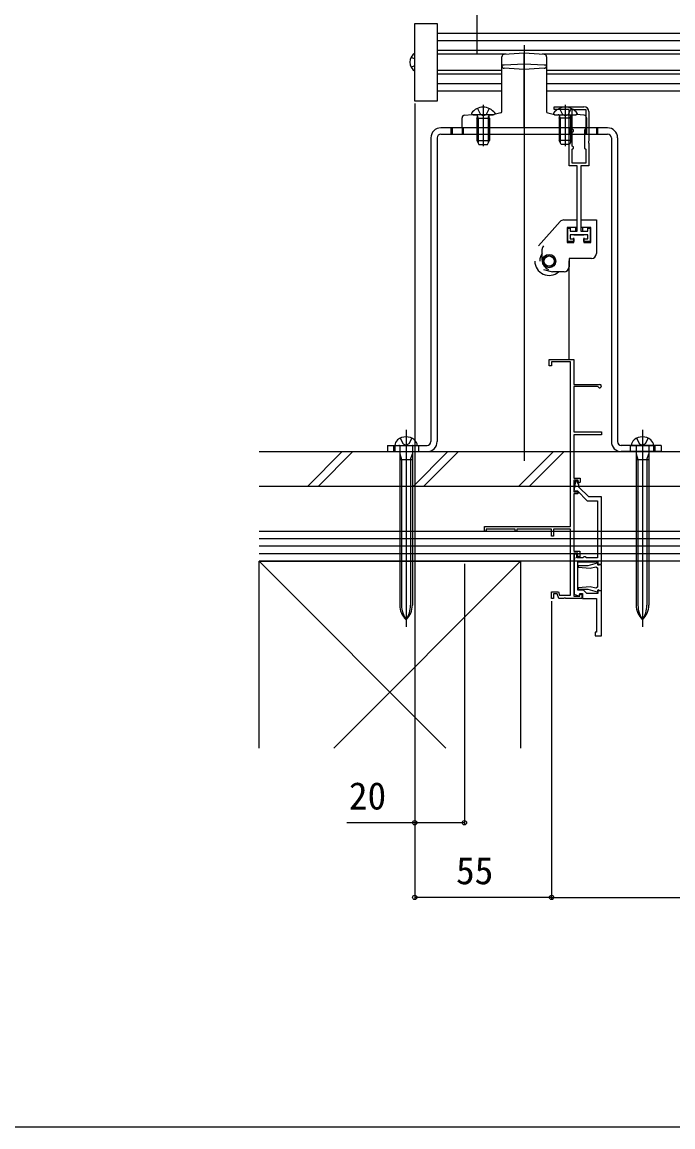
# Model space of a CAD drawing. Units: millimetres, scale not verified. Extents: x -875 to 876, y -1306 to 1300.
# Drawn here: x -71.9 to 189.7, y -1305.8 to -862.2 of the extents above; entities that cross this region are included whole.
import ezdxf
from ezdxf.enums import TextEntityAlignment as Align

# ---------------------------------------------------------------- set-up
doc = ezdxf.new("R2010")
doc.units = ezdxf.units.MM
doc.header["$LTSCALE"] = 4
for name, color, linetype in [('0-3_YKK_11E', 7, 'Continuous'), ('0-4_YKK_12', 2, 'Continuous'), ('0-5_YKK_13', 4, 'Continuous'), ('0-7_YKK_D', 6, 'Continuous'), ('0-8_YKK_ZWAK', 7, 'Continuous'), ('0-9_YSS_K', 3, 'Continuous')]:
    doc.layers.add(name, color=color, linetype=linetype)
doc.styles.add('ＭＳ ゴシック', font='')
doc.styles.get('ＭＳ ゴシック').set_extended_font_data('MS Gothic')

msp = doc.modelspace()

# ---------------------------------------------------------------- linework, layer by layer
at = {"layer": '0-3_YKK_11E'}
for p, q in [((135.619, -952.098), (144.316, -942.336)), ((150.512, -944.667), (150.512, -946.167)), ((153.312, -944.667), (153.312, -946.167)), ((149.912, -947.667), (153.912, -947.667)), ((137.112, -957.754), (137.112, -953.429)), ((147.914, -997.668), (147.914, -958.114)), ((137.725, -961.506), (141.312, -962.467)), ((145.912, -962.467), (141.246, -962.467))]:
    msp.add_line(p, q, dxfattribs=at)
for points in [[(152.666, -919.867), (152.666, -946.167), (155.416, -946.167), (155.416, -944.967), (156.416, -944.967), (156.416, -950.367), (153.916, -950.367), (153.916, -949.167), (155.416, -949.167), (155.416, -947.667), (148.416, -947.667), (148.416, -949.167), (149.916, -949.167), (149.916, -950.367), (147.416, -950.367), (147.416, -944.967), (148.416, -944.967), (148.416, -946.167), (151.166, -946.167), (151.166, -919.867), (147.916, -919.867), (147.916, -897.367), (141.916, -897.367), (141.916, -896.167), (153.916, -896.167)], [(155.916, -898.167), (155.916, -909.909), (155.796, -910.092), (155.796, -910.642), (155.916, -910.825), (155.916, -919.867), (152.666, -919.867)], [(145.809, -941.667), (151.012, -941.667), (151.012, -944.667), (147.112, -944.667), (147.112, -950.667), (149.912, -950.667), (149.912, -948.867)], [(153.912, -948.867), (153.912, -950.667), (156.712, -950.667), (156.712, -944.667), (152.812, -944.667), (152.812, -941.667), (158.912, -941.667), (158.912, -955.167)], [(156.912, -957.167), (147.912, -957.167), (147.912, -960.467)], [(148.515, -1064.668), (148.515, -998.568), (140.815, -998.568), (140.815, -1000.168), (139.915, -1000.168), (139.915, -997.668), (149.915, -997.668), (149.915, -1007.668), (160.215, -1007.668)], [(159.609, -1008.718), (159.349, -1008.568), (149.915, -1008.568), (149.915, -1026.668), (160.915, -1026.668), (160.915, -1027.968), (149.915, -1027.968), (149.915, -1045.268), (152.415, -1045.268), (152.415, -1046.868), (152.115, -1047.168), (151.615, -1046.668), (151.615, -1046.068), (149.915, -1046.068), (149.915, -1050.768), (151.415, -1050.768), (151.415, -1051.568), (149.915, -1051.568), (149.915, -1074.668), (152.315, -1074.668), (152.315, -1076.868), (151.515, -1076.868), (151.515, -1075.468), (149.915, -1075.468), (149.915, -1092.768), (152.315, -1092.768), (152.315, -1091.868), (153.015, -1091.868), (153.015, -1093.668), (146.673, -1093.668), (146.49, -1093.548), (145.94, -1093.548), (145.757, -1093.668), (143.815, -1093.668), (143.124, -1091.768), (141.715, -1091.768), (141.715, -1093.668), (140.915, -1093.668), (140.915, -1090.968), (143.684, -1090.968)], [(160.919, -1079.868), (160.919, -1052.868), (155.819, -1052.868), (151.919, -1048.968), (151.919, -1047.854), (151.119, -1046.468), (150.419, -1046.468), (150.419, -1047.306), (149.862, -1050.468), (151.298, -1050.468), (155.198, -1054.368), (159.419, -1054.368), (159.419, -1077.368), (154.919, -1077.368), (154.419, -1076.868), (153.919, -1076.868), (153.419, -1077.368), (151.119, -1077.368), (151.119, -1075.868), (149.919, -1075.868), (149.919, -1077.068), (150.249, -1077.398), (149.919, -1077.868), (149.919, -1091.927), (151.955, -1092.668), (152.319, -1091.668), (153.319, -1091.668), (153.319, -1093.668), (158.919, -1093.668), (158.919, -1107.168), (158.419, -1107.168), (158.419, -1108.668), (160.919, -1108.668), (160.919, -1090.568), (159.519, -1090.568), (159.519, -1091.668), (155.119, -1091.668), (153.719, -1090.268), (151.419, -1090.268), (151.419, -1078.868)], [(143.684, -1090.968), (144.157, -1092.268), (148.515, -1092.268), (148.515, -1065.768), (141.715, -1065.768), (141.715, -1068.668), (140.915, -1068.668), (140.915, -1065.768), (126.915, -1065.768), (126.915, -1066.668), (126.215, -1066.668), (126.215, -1065.768), (114.615, -1065.768), (114.615, -1066.668), (113.915, -1066.668), (113.915, -1064.668), (148.515, -1064.668)], [(151.419, -1078.868), (159.519, -1078.868), (159.519, -1079.868), (160.919, -1079.868)]]:
    msp.add_lwpolyline(points, dxfattribs=at)
for points in [[(154.716, -897.367), (154.716, -905.167), (154.116, -905.513), (154.116, -912.82), (154.716, -913.167), (154.716, -918.867), (149.116, -918.867), (149.116, -913.167), (149.716, -912.82), (149.716, -912.313), (149.116, -911.967), (149.116, -906.367), (149.716, -906.02), (149.716, -905.513), (149.116, -905.167), (149.116, -897.367)], [(160.916, -1090.368), (160.916, -1080.068), (160.216, -1080.068), (159.681, -1080.377), (159.431, -1080.187), (159.538, -1079.768), (159.261, -1079.495), (155.444, -1080.518), (151.628, -1080.518), (151.603, -1081.092), (156.379, -1081.51), (158.698, -1080.888), (159.416, -1081.303), (159.416, -1089.133), (158.698, -1089.547), (156.379, -1088.926), (151.603, -1089.344), (151.628, -1089.918), (155.444, -1089.918), (159.261, -1090.941), (159.538, -1090.667), (159.431, -1090.248), (159.681, -1090.059), (160.216, -1090.368)]]:
    msp.add_lwpolyline(points, close=True, dxfattribs=at)
for radius in [2.7, 2.2, 2.05]:
    msp.add_circle((139.912, -958.167), radius, dxfattribs=at)
for centre, radius, start, end in [((153.916, -898.167), 2, 0.00001, 89.99999), ((145.809, -943.667), 2, 90, 138.30167), ((139.112, -953.429), 2, 138.30167, 179.99978), ((141.912, -958.167), 5.75, 146.59299, 179.99978), ((141.112, -957.754), 4, 179.99978, 249.70273), ((156.912, -955.167), 2, 270, 359.99978), ((139.912, -958.167), 5.75, 179.99978, 311.59747), ((145.912, -960.467), 2, 270, 359.99978), ((160.215, -1008.368), 0.7, 210, 89.99999)]:
    msp.add_arc(centre, radius, start, end, dxfattribs=at)
at = {"layer": '0-4_YKK_12'}
for p, q in [((366.916, -866.811), (94.926, -866.811)), ((366.916, -869.711), (94.926, -869.711)), ((366.916, -873.642), (94.926, -873.642)), ((129.926, -871.516), (129.926, -1038.418)), ((122.684, -875.111), (94.926, -875.111)), ((324.674, -875.111), (137.168, -875.111)), ((94.926, -881.511), (120.926, -881.511)), ((138.926, -881.511), (322.916, -881.511)), ((94.926, -882.98), (120.926, -882.98)), ((94.926, -886.911), (120.926, -886.911)), ((138.926, -882.98), (322.916, -882.98)), ((138.926, -886.911), (322.916, -886.911)), ((94.926, -889.811), (120.926, -889.811)), ((138.926, -889.811), (322.916, -889.811)), ((82.426, -1025.955), (82.426, -1105.077)), ((82.426, -1028.418), (82.426, -1038.418)), ((177.426, -1025.955), (177.426, -1105.077)), ((177.426, -1028.418), (177.426, -1038.418))]:
    msp.add_line(p, q, dxfattribs=at)
at = {"layer": '0-5_YKK_13'}
for p, q in [((110.915, -299.508), (110.915, -875.111)), ((84.46, -876.261), (85.926, -876.992)), ((120.926, -898.198), (120.926, -876.159)), ((129.926, -874.668), (121.865, -875.161)), ((129.926, -881.479), (129.926, -874.668)), ((137.987, -875.161), (129.926, -874.668)), ((138.926, -876.159), (138.926, -898.198)), ((84.46, -880.361), (85.926, -879.63)), ((121.865, -879.463), (120.926, -879.463)), ((129.926, -904.668), (129.926, -881.479)), ((138.926, -879.463), (137.987, -879.463)), ((113.426, -895.387), (113.426, -912.086)), ((146.426, -895.387), (146.426, -912.086)), ((105.865, -899.589), (109.018, -899.361)), ((108.676, -898.787), (108.676, -898.887)), ((117.676, -899.387), (109.176, -899.387)), ((115.926, -899.408), (110.926, -899.408)), ((110.926, -900.787), (111.142, -900.192)), ((111.076, -896.875), (112.281, -899.292)), ((111.359, -900.787), (111.165, -899.864)), ((113.426, -899.9), (112.281, -899.292)), ((113.426, -899.9), (114.571, -899.292)), ((115.776, -896.875), (114.571, -899.292)), ((115.493, -900.787), (115.686, -899.864)), ((115.926, -900.787), (115.71, -900.192)), ((120.456, -898.697), (117.834, -899.361)), ((118.176, -898.787), (118.176, -898.887)), ((139.395, -898.697), (142.018, -899.361)), ((141.676, -898.787), (141.676, -898.887)), ((142.176, -899.387), (150.676, -899.387)), ((143.926, -899.408), (148.926, -899.408)), ((143.926, -900.787), (144.142, -900.192)), ((144.076, -896.875), (145.281, -899.292)), ((144.359, -900.787), (144.165, -899.864)), ((146.426, -899.9), (145.281, -899.292)), ((146.426, -899.9), (147.571, -899.292)), ((148.776, -896.875), (147.571, -899.292)), ((148.493, -900.787), (148.686, -899.864)), ((148.926, -900.787), (148.71, -900.192)), ((153.987, -899.589), (150.834, -899.361)), ((151.176, -898.787), (151.176, -898.887)), ((163.426, -904.668), (96.426, -904.668)), ((100.426, -904.668), (100.426, -907.168)), ((100.926, -904.668), (100.926, -907.168)), ((104.926, -904.668), (104.926, -900.587)), ((104.926, -904.668), (104.926, -907.168)), ((154.926, -904.668), (104.926, -904.668)), ((105.426, -904.668), (105.426, -907.168)), ((110.926, -900.787), (115.926, -900.787)), ((110.926, -900.787), (110.926, -909.687)), ((110.926, -904.668), (110.926, -907.168)), ((111.359, -900.787), (111.359, -910.607)), ((111.426, -904.668), (111.426, -907.168)), ((115.426, -904.668), (115.426, -907.168)), ((115.493, -900.787), (115.493, -910.607)), ((115.926, -900.787), (115.926, -909.687)), ((115.926, -904.668), (115.926, -907.168)), ((148.926, -900.787), (143.926, -900.787)), ((143.926, -900.787), (143.926, -909.687)), ((143.926, -904.668), (143.926, -907.168)), ((144.359, -900.787), (144.359, -910.607)), ((144.426, -904.668), (144.426, -907.168)), ((148.426, -904.668), (148.426, -907.168)), ((148.493, -900.787), (148.493, -910.607)), ((148.926, -900.787), (148.926, -909.687)), ((148.926, -904.668), (148.926, -907.168)), ((154.426, -904.668), (154.426, -907.168)), ((154.926, -900.587), (154.926, -904.668)), ((154.926, -904.668), (154.926, -907.168)), ((158.926, -904.668), (158.926, -907.168)), ((159.426, -904.668), (159.426, -907.168)), ((92.426, -908.668), (92.426, -1030.668)), ((94.926, -908.668), (94.926, -1030.668)), ((96.426, -907.168), (163.426, -907.168)), ((164.926, -908.668), (164.926, -1030.668)), ((167.426, -908.668), (167.426, -1030.668)), ((110.926, -909.687), (111.726, -911.387)), ((110.926, -909.687), (115.926, -909.687)), ((111.726, -911.387), (115.126, -911.387)), ((115.126, -911.387), (115.926, -909.687)), ((148.926, -909.687), (143.926, -909.687)), ((144.726, -911.387), (143.926, -909.687)), ((148.126, -911.387), (144.726, -911.387)), ((148.926, -909.687), (148.126, -911.387)), ((74.926, -1032.168), (74.926, -1034.668)), ((74.926, -1032.168), (90.926, -1032.168)), ((77.426, -1032.168), (77.426, -1034.668)), ((77.926, -1032.168), (86.926, -1032.168)), ((77.926, -1032.168), (77.926, -1034.668)), ((79.876, -1032.468), (79.876, -1096.312)), ((84.976, -1032.468), (84.976, -1096.312)), ((87.426, -1032.168), (87.426, -1034.668)), ((184.926, -1032.168), (168.926, -1032.168)), ((172.426, -1032.168), (172.426, -1034.668)), ((172.926, -1032.168), (181.926, -1032.168)), ((174.876, -1032.468), (174.876, -1096.312)), ((179.976, -1032.468), (179.976, -1096.312)), ((181.926, -1032.168), (181.926, -1034.668)), ((182.426, -1032.168), (182.426, -1034.668)), ((74.926, -1034.668), (90.926, -1034.668)), ((79.876, -1035.568), (80.626, -1037.768)), ((79.876, -1037.768), (84.976, -1037.768)), ((80.626, -1037.768), (80.626, -1096.312)), ((84.226, -1037.768), (84.976, -1035.568)), ((84.226, -1037.768), (84.226, -1096.312)), ((174.876, -1035.568), (175.626, -1037.768)), ((174.876, -1037.768), (179.976, -1037.768)), ((175.626, -1037.768), (175.626, -1096.312)), ((179.226, -1037.768), (179.976, -1035.568)), ((179.226, -1037.768), (179.226, -1096.312))]:
    msp.add_line(p, q, dxfattribs=at)
msp.add_lwpolyline([(85.926, -862.711), (94.926, -862.711), (94.926, -893.911), (85.926, -893.911)], close=True, dxfattribs=at)
for points in [[(137.987, -879.463), (129.926, -879.05), (121.865, -879.463)], [(137.987, -880.769), (129.926, -881.182), (121.865, -880.769)], [(80.076, -1029.306), (81.281, -1031.525), (82.426, -1032.134)], [(84.776, -1029.306), (83.571, -1031.525), (82.426, -1032.134)], [(184.926, -1032.168), (184.926, -1034.668), (168.926, -1034.668)], [(175.076, -1029.306), (176.281, -1031.525), (177.426, -1032.134)], [(179.776, -1029.306), (178.571, -1031.525), (177.426, -1032.134)]]:
    msp.add_lwpolyline(points, dxfattribs=at)
for centre, radius, start, end in [((88.126, -878.311), 4.2, 121.58814, 238.41186), ((121.926, -876.159), 1, 93.5, 180), ((137.926, -876.159), 1, 0, 86.5), ((121.917, -879.779), 0.991, 180.4063, 266.96957), ((137.934, -879.779), 0.991, 273.03043, 359.5937), ((105.926, -900.587), 1, 93.5, 180), ((113.426, -902.287), 5.9, 36.38156, 143.61844), ((109.176, -898.887), 0.5, 180, 270), ((110.578, -899.987), 0.6, 340.03043, 90), ((116.273, -899.987), 0.6, 90, 199.96957), ((117.676, -898.887), 0.5, 270, 360), ((120.426, -898.198), 0.5, 273.5, 0), ((139.426, -898.198), 0.5, 180, 266.5), ((146.426, -902.287), 5.9, 36.38156, 143.61844), ((142.176, -898.887), 0.5, 180, 270), ((143.578, -899.987), 0.6, 340.03043, 90), ((149.273, -899.987), 0.6, 90, 199.96957), ((150.676, -898.887), 0.5, 270, 0), ((153.926, -900.587), 1, 0, 86.5), ((96.426, -908.668), 4, 90, 180), ((163.426, -908.668), 4, 360, 90), ((96.426, -908.668), 1.5, 90, 180), ((163.426, -908.668), 1.5, 360, 90), ((82.426, -1034.168), 5.4, 51.23328, 128.76672), ((177.426, -1034.168), 5.4, 51.23328, 128.76672), ((80.923, -1032.297), 3, 128.76672, 177.54096), ((79.576, -1032.468), 0.3, 0, 90), ((85.276, -1032.468), 0.3, 90, 180), ((83.929, -1032.297), 3, 2.45904, 51.23328), ((90.926, -1030.668), 4, 270, 360), ((90.926, -1030.668), 1.5, 270, 360), ((168.926, -1030.668), 4, 180, 270), ((168.926, -1030.668), 1.5, 180, 270), ((175.923, -1032.297), 3, 128.76672, 177.54096), ((174.576, -1032.468), 0.3, 0, 90), ((180.276, -1032.468), 0.3, 90, 180), ((178.929, -1032.297), 3, 2.45904, 51.23328), ((87.876, -1096.312), 8, 180, 227.0586), ((91.053, -1096.312), 10.427, 180, 214.17022), ((76.976, -1096.312), 8, 312.9414, 0), ((73.799, -1096.312), 10.427, 325.82978, 0), ((182.876, -1096.312), 8, 180, 227.0586), ((186.053, -1096.312), 10.427, 180, 214.17022), ((171.976, -1096.312), 8, 312.9414, 0), ((168.799, -1096.312), 10.427, 325.82978, 0)]:
    msp.add_arc(centre, radius, start, end, dxfattribs=at)
for centre, major_axis, start_param, end_param in [((110.926, -899.24), (-2.75, 0), 0.8041558, 1.5707963), ((115.926, -899.24), (-2.75, 0), 1.5707963, 2.3374369), ((143.926, -899.24), (2.75, 0), 3.9457484, 4.712389), ((148.926, -899.24), (2.75, 0), 4.712389, 5.4790295)]:
    msp.add_ellipse(centre, major_axis=major_axis, ratio=0.061163, start_param=start_param, end_param=end_param, dxfattribs=at)
at = {"layer": '0-7_YKK_D'}
for p, q in [((85.926, -894.911), (85.926, -1214.668)), ((85.926, -894.911), (85.926, -1184.668)), ((105.908, -1079.668), (105.908, -1184.668)), ((140.916, -1094.668), (140.916, -1214.668)), ((140.916, -1094.668), (140.916, -1214.668)), ((140.916, -1213.668), (85.926, -1213.668)), ((140.916, -1213.668), (632.916, -1213.668))]:
    msp.add_line(p, q, dxfattribs=at)
msp.add_lwpolyline([(105.908, -1183.668), (85.926, -1183.668), (58.583, -1183.668)], dxfattribs=at)
for centre in [(85.926, -1183.668), (105.908, -1183.668), (85.926, -1213.668), (140.916, -1213.668), (140.916, -1213.668)]:
    msp.add_circle(centre, 0.85, dxfattribs=at)
at = {"layer": '0-8_YKK_ZWAK'}
msp.add_lwpolyline([(-873.6, -1305.8), (876.4, -1305.8), (876.4, 1244.2)], dxfattribs=at)
at = {"layer": '0-9_YSS_K'}
for p, q in [((23.416, -1034.668), (750.413, -1034.668)), ((42.816, -1048.668), (56.816, -1034.668)), ((47.059, -1048.668), (61.059, -1034.668)), ((85.243, -1048.668), (99.243, -1034.668)), ((89.485, -1048.668), (103.485, -1034.668)), ((127.669, -1048.668), (141.669, -1034.668)), ((131.912, -1048.668), (145.912, -1034.668)), ((750.413, -1048.668), (23.416, -1048.668)), ((23.416, -1066.668), (750.413, -1066.668)), ((750.412, -1069.668), (23.416, -1069.668)), ((750.412, -1072.668), (23.416, -1072.668)), ((750.412, -1075.668), (23.416, -1075.668)), ((23.415, -1153.668), (23.415, -1078.668)), ((23.415, -1078.668), (98.415, -1153.668)), ((750.412, -1078.668), (23.416, -1078.668)), ((53.415, -1153.668), (128.415, -1078.668))]:
    msp.add_line(p, q, dxfattribs=at)
msp.add_lwpolyline([(23.415, -1078.668), (128.415, -1078.668), (128.415, -1153.668)], dxfattribs=at)

# ---------------------------------------------------------------- texts
at = {"layer": '0-7_YKK_D', "style": 'ＭＳ ゴシック'}
for s, p in [('20', (59.475, -1181.668)), ('55', (102.512, -1211.668))]:
    msp.add_text(s, height=11, dxfattribs=at).set_placement(p, align=Align.BOTTOM_LEFT)

doc.saveas('drawing.dxf')
